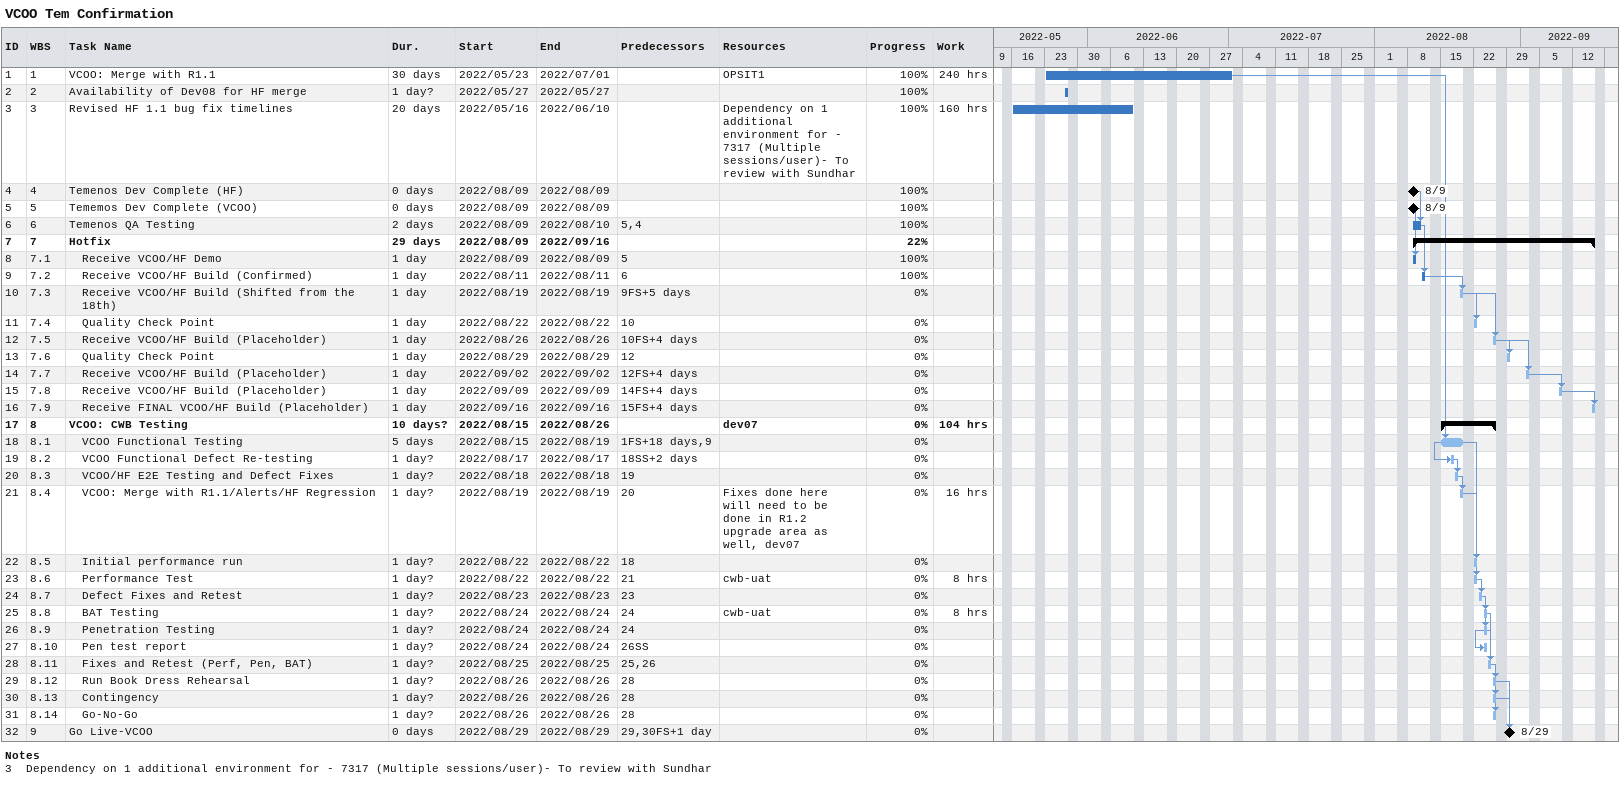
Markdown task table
VCOO Tem Confirmation

| ID | WBS | Task | Duration | Start | Finish | Predecessors | Resources | % complete | Work (h) |
|---|---|---|---|---|---|---|---|---|---|
| 1 | 1 | VCOO: Merge with R1.1 | 30d | 2022-05-23 | 2022-07-01 |  | OPSIT1 | 100 | 240 |
| 2 | 2 | Availability of Dev08 for HF merge | 1d? | 2022-05-27 | 2022-05-27 |  |  | 100 |  |
| 3 | 3 | Revised HF 1.1 bug fix timelines | 20d | 2022-05-16 | 2022-06-10 |  | Dependency on 1 additional environment for - 7317 (Multiple sessions/user)- To review with Sundhar | 100 | 160 |
| 4 | 4 | Temenos Dev Complete (HF) | 0d | 2022-08-09 | 2022-08-09 |  |  | 100 |  |
| 5 | 5 | Tememos Dev Complete (VCOO) | 0d | 2022-08-09 | 2022-08-09 |  |  | 100 |  |
| 6 | 6 | Temenos QA Testing | 2d | 2022-08-09 | 2022-08-10 | 5, 4 |  | 100 |  |
| 7 | 7 | **Hotfix** | 29d | 2022-08-09 | 2022-09-16 |  |  | 22 |  |
| 8 | 7.1 | Receive VCOO/HF Demo | 1d | 2022-08-09 | 2022-08-09 | 5 |  | 100 |  |
| 9 | 7.2 | Receive VCOO/HF Build (Confirmed) | 1d | 2022-08-11 | 2022-08-11 | 6 |  | 100 |  |
| 10 | 7.3 | Receive VCOO/HF Build (Shifted from the 18th) | 1d | 2022-08-19 | 2022-08-19 | 9FS+5d |  | 0 |  |
| 11 | 7.4 | Quality Check Point | 1d | 2022-08-22 | 2022-08-22 | 10 |  | 0 |  |
| 12 | 7.5 | Receive VCOO/HF Build (Placeholder) | 1d | 2022-08-26 | 2022-08-26 | 10FS+4d |  | 0 |  |
| 13 | 7.6 | Quality Check Point | 1d | 2022-08-29 | 2022-08-29 | 12 |  | 0 |  |
| 14 | 7.7 | Receive VCOO/HF Build (Placeholder) | 1d | 2022-09-02 | 2022-09-02 | 12FS+4d |  | 0 |  |
| 15 | 7.8 | Receive VCOO/HF Build (Placeholder) | 1d | 2022-09-09 | 2022-09-09 | 14FS+4d |  | 0 |  |
| 16 | 7.9 | Receive FINAL VCOO/HF Build (Placeholder) | 1d | 2022-09-16 | 2022-09-16 | 15FS+4d |  | 0 |  |
| 17 | 8 | **VCOO: CWB Testing** | 10d? | 2022-08-15 | 2022-08-26 |  | dev07 | 0 | 104 |
| 18 | 8.1 | VCOO Functional Testing | 5d | 2022-08-15 | 2022-08-19 | 1FS+18d, 9 |  | 0 |  |
| 19 | 8.2 | VCOO Functional Defect Re-testing | 1d? | 2022-08-17 | 2022-08-17 | 18SS+2d |  | 0 |  |
| 20 | 8.3 | VCOO/HF E2E Testing and Defect Fixes | 1d? | 2022-08-18 | 2022-08-18 | 19 |  | 0 |  |
| 21 | 8.4 | VCOO: Merge with R1.1/Alerts/HF Regression | 1d? | 2022-08-19 | 2022-08-19 | 20 | Fixes done here will need to be done in R1.2 upgrade area as well, dev07 | 0 | 16 |
| 22 | 8.5 | Initial performance run | 1d? | 2022-08-22 | 2022-08-22 | 18 |  | 0 |  |
| 23 | 8.6 | Performance Test | 1d? | 2022-08-22 | 2022-08-22 | 21 | cwb-uat | 0 | 8 |
| 24 | 8.7 | Defect Fixes and Retest | 1d? | 2022-08-23 | 2022-08-23 | 23 |  | 0 |  |
| 25 | 8.8 | BAT Testing | 1d? | 2022-08-24 | 2022-08-24 | 24 | cwb-uat | 0 | 8 |
| 26 | 8.9 | Penetration Testing | 1d? | 2022-08-24 | 2022-08-24 | 24 |  | 0 |  |
| 27 | 8.10 | Pen test report | 1d? | 2022-08-24 | 2022-08-24 | 26SS |  | 0 |  |
| 28 | 8.11 | Fixes and Retest (Perf, Pen, BAT) | 1d? | 2022-08-25 | 2022-08-25 | 25, 26 |  | 0 |  |
| 29 | 8.12 | Run Book Dress Rehearsal | 1d? | 2022-08-26 | 2022-08-26 | 28 |  | 0 |  |
| 30 | 8.13 | Contingency | 1d? | 2022-08-26 | 2022-08-26 | 28 |  | 0 |  |
| 31 | 8.14 | Go-No-Go | 1d? | 2022-08-26 | 2022-08-26 | 28 |  | 0 |  |
| 32 | 9 | Go Live-VCOO | 0d | 2022-08-29 | 2022-08-29 | 29, 30FS+1d |  | 0 |  |

Notes
- 3: Dependency on 1 additional environment for - 7317 (Multiple sessions/user)- To review with Sundhar
